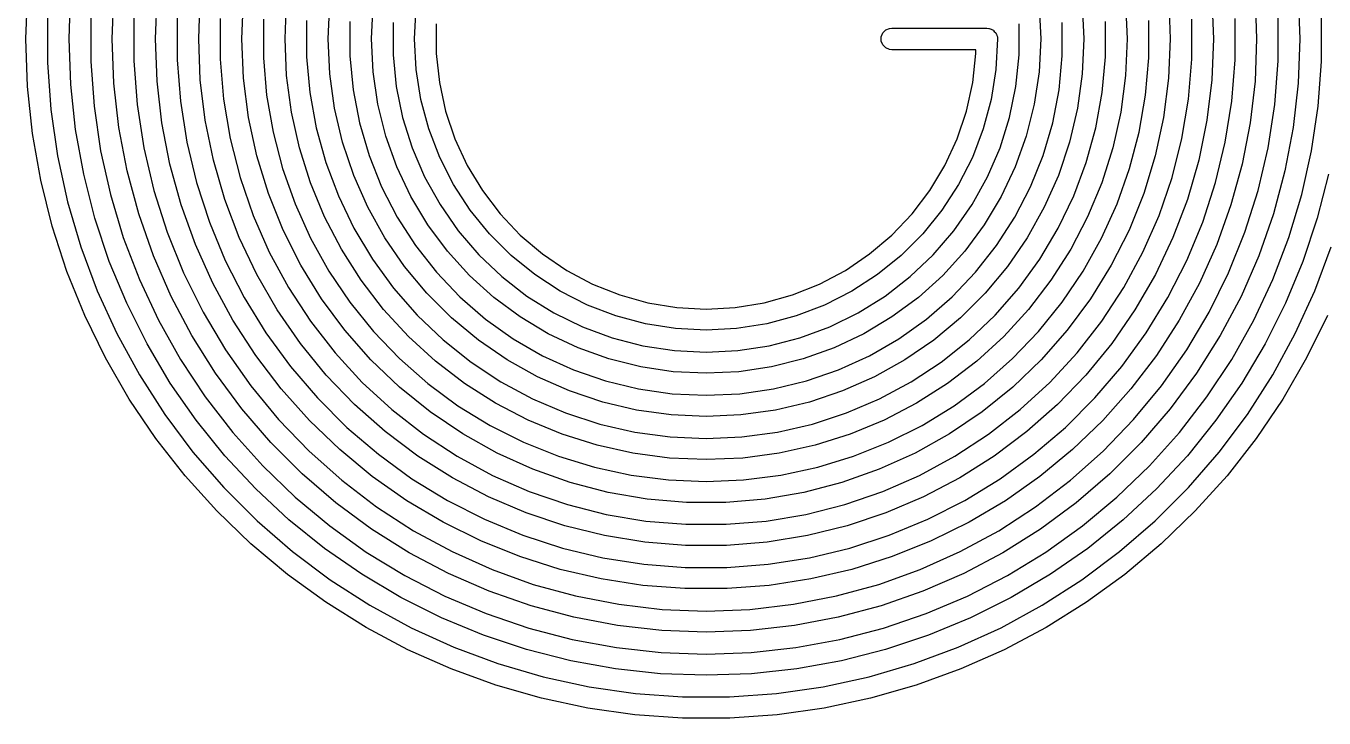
# Model space of a CAD drawing. Extents: x 25 to 275, y -107 to -24.
# Drawn here: x 147.12 to 162.16, y -42.87 to -34.85 of the extents above; entities that cross this region are included whole.
import ezdxf

# ---------------------------------------------------------------- set-up
doc = ezdxf.new("R2010")
doc.units = 0
doc.layers.add('BLACK', color=7, linetype='CONTINUOUS')

msp = doc.modelspace()

# ---------------------------------------------------------------- linework, layer by layer
at = {"layer": 'BLACK', "linetype": 'CONTINUOUS'}
for p, q in [((147.125, -35), (147.143941, -34.44553)), ((147.625, -35), (147.644428, -34.456039)), ((148.125, -35), (148.144007, -34.479908)), ((148.625, -35), (148.644439, -34.492861)), ((149.125, -35), (149.143881, -34.519438)), ((149.625, -35), (149.644212, -34.535491)), ((150.125, -35), (150.143463, -34.56537)), ((160.356537, -34.56537), (160.375, -35)), ((160.855788, -34.535491), (160.875, -35)), ((161.356119, -34.519438), (161.375, -35)), ((161.855561, -34.492861), (161.875, -35)), ((150.625, -35), (150.643619, -34.585418)), ((151.125, -35), (151.143678, -34.607894)), ((151.625, -35), (151.643599, -34.633265)), ((158.856401, -34.633265), (158.875, -35)), ((159.356322, -34.607894), (159.375, -35)), ((159.856381, -34.585418), (159.875, -35)), ((147.375, -34.724999), (147.375, -35)), ((147.875, -34.736601), (147.875, -35)), ((148.375, -34.742756), (148.375, -35)), ((148.875, -34.755641), (148.875, -35)), ((149.375, -34.763246), (149.375, -35)), ((149.875, -34.771673), (149.875, -35)), ((150.375, -34.787153), (150.375, -35)), ((150.875, -34.797732), (150.875, -35)), ((151.375, -34.809633), (151.375, -35)), ((151.875, -34.823124), (151.875, -35)), ((158.625, -35), (158.625, -34.823124)), ((159.125, -35), (159.125, -34.809633)), ((159.625, -35), (159.625, -34.797732)), ((160.125, -35), (160.125, -34.787153)), ((160.625, -35), (160.625, -34.771673)), ((161.125, -35), (161.125, -34.763246)), ((161.625, -35), (161.625, -34.755641)), ((162.125, -35), (162.125, -34.742756)), ((147.144183, -35.549332), (147.125, -35)), ((147.375, -35), (147.375, -35.272328)), ((147.643791, -35.526126), (147.625, -35)), ((147.875, -35), (147.875, -35.260393)), ((148.144224, -35.513769), (148.125, -35)), ((148.375, -35), (148.375, -35.253942)), ((148.643706, -35.488001), (148.625, -35)), ((148.875, -35), (148.875, -35.240652)), ((149.144051, -35.472741), (149.125, -35)), ((149.375, -35), (149.375, -35.232652)), ((149.644363, -35.455832), (149.625, -35)), ((149.875, -35), (149.875, -35.217707)), ((150.143551, -35.424884), (150.125, -35)), ((150.375, -35), (150.375, -35.207709)), ((150.643663, -35.403674), (150.625, -35)), ((150.875, -35), (150.875, -35.196498)), ((151.143659, -35.379816), (151.125, -35)), ((151.375, -35), (151.375, -35.183839)), ((151.643489, -35.352784), (151.625, -35)), ((151.875, -35), (151.875, -35.169433)), ((157.027402, -34.975614), (157.046066, -34.930554)), ((157.027402, -35.024386), (157.027402, -34.975614)), ((157.046066, -34.930554), (157.080554, -34.896066)), ((157.080554, -34.896066), (157.125614, -34.877402)), ((157.125614, -34.877402), (157.15, -34.875)), ((157.15, -34.875), (158.25, -34.875)), ((158.25, -34.875), (158.274386, -34.877402)), ((158.274386, -34.877402), (158.276153, -34.878134)), ((158.276153, -34.878134), (158.277815, -34.878134)), ((158.277815, -34.878134), (158.288031, -34.883054)), ((158.288031, -34.883054), (158.319446, -34.896066)), ((158.319446, -34.896066), (158.323528, -34.900148)), ((158.323528, -34.900148), (158.327936, -34.902271)), ((158.327936, -34.902271), (158.336933, -34.913553)), ((158.336933, -34.913553), (158.353934, -34.930554)), ((158.353934, -34.930554), (158.357655, -34.939538)), ((158.375, -35), (158.356511, -35.352784)), ((158.357655, -34.939538), (158.362621, -34.945765)), ((158.362621, -34.945765), (158.36555, -34.958598)), ((158.36555, -34.958598), (158.372598, -34.975614)), ((158.372598, -34.975614), (158.372598, -34.989476)), ((158.372598, -34.989476), (158.375, -35)), ((158.625, -35.183839), (158.625, -35)), ((158.875, -35), (158.856341, -35.379816)), ((159.125, -35.196498), (159.125, -35)), ((159.375, -35), (159.356337, -35.403674)), ((159.625, -35.207709), (159.625, -35)), ((159.875, -35), (159.856449, -35.424884)), ((160.125, -35.217707), (160.125, -35)), ((160.375, -35), (160.355637, -35.455832)), ((160.625, -35.232652), (160.625, -35)), ((160.875, -35), (160.855949, -35.472741)), ((161.125, -35.240652), (161.125, -35)), ((161.375, -35), (161.356294, -35.488001)), ((161.625, -35.253942), (161.625, -35)), ((161.875, -35), (161.855776, -35.513769)), ((162.125, -35.260393), (162.125, -35)), ((151.875, -35.169433), (151.911638, -35.506311)), ((157.046066, -35.069446), (157.027402, -35.024386)), ((157.080554, -35.103934), (157.046066, -35.069446)), ((157.125614, -35.122598), (157.080554, -35.103934)), ((157.15, -35.125), (157.125614, -35.122598)), ((158.125, -35.125), (157.15, -35.125)), ((158.088362, -35.506311), (158.125, -35.169433)), ((158.125, -35.169433), (158.125, -35.125)), ((147.375, -35.272328), (147.413855, -35.815595)), ((147.875, -35.260393), (147.913015, -35.77979)), ((148.375, -35.253942), (148.413878, -35.760336)), ((148.875, -35.240652), (148.912762, -35.720472)), ((149.375, -35.232652), (149.413425, -35.696366)), ((149.875, -35.217707), (149.911926, -35.651553)), ((150.375, -35.207709), (150.412238, -35.621455)), ((150.875, -35.196498), (150.912356, -35.587714)), ((151.375, -35.183839), (151.412197, -35.549631)), ((158.587803, -35.549631), (158.625, -35.183839)), ((159.087644, -35.587714), (159.125, -35.196498)), ((159.587762, -35.621455), (159.625, -35.207709)), ((160.088074, -35.651553), (160.125, -35.217707)), ((160.586575, -35.696366), (160.625, -35.232652)), ((161.087238, -35.720472), (161.125, -35.240652)), ((161.586122, -35.760336), (161.625, -35.253942)), ((162.086985, -35.77979), (162.125, -35.260393)), ((149.702314, -35.908379), (149.644363, -35.455832)), ((150.199062, -35.846535), (150.143551, -35.424884)), ((150.699493, -35.803904), (150.643663, -35.403674)), ((151.199457, -35.755975), (151.143659, -35.379816)), ((151.698752, -35.701702), (151.643489, -35.352784)), ((158.356511, -35.352784), (158.301248, -35.701702)), ((158.856341, -35.379816), (158.800543, -35.755975)), ((159.356337, -35.403674), (159.300507, -35.803904)), ((159.856449, -35.424884), (159.800938, -35.846535)), ((160.355637, -35.455832), (160.297686, -35.908379)), ((147.201639, -36.095988), (147.144183, -35.549332)), ((147.700067, -36.049572), (147.643791, -35.526126)), ((148.201788, -36.024666), (148.144224, -35.513769)), ((148.699712, -35.973139), (148.643706, -35.488001)), ((149.20108, -35.942416), (149.144051, -35.472741)), ((150.412238, -35.621455), (150.486413, -36.030197)), ((150.912356, -35.587714), (150.986731, -35.973608)), ((151.412197, -35.549631), (151.48621, -35.909783)), ((151.911638, -35.506311), (151.984484, -35.837254)), ((158.015516, -35.837254), (158.088362, -35.506311)), ((158.51379, -35.909783), (158.587803, -35.549631)), ((159.013269, -35.973608), (159.087644, -35.587714)), ((159.513587, -36.030197), (159.587762, -35.621455)), ((160.855949, -35.472741), (160.79892, -35.942416)), ((161.356294, -35.488001), (161.300288, -35.973139)), ((161.855776, -35.513769), (161.798212, -36.024666)), ((148.413878, -35.760336), (148.491406, -36.262267)), ((148.912762, -35.720472), (148.988055, -36.19585)), ((149.413425, -35.696366), (149.490011, -36.155323)), ((149.911926, -35.651553), (149.985511, -36.080705)), ((151.291856, -36.124853), (151.199457, -35.755975)), ((151.790184, -36.042932), (151.698752, -35.701702)), ((158.301248, -35.701702), (158.209816, -36.042932)), ((158.800543, -35.755975), (158.708144, -36.124853)), ((160.014489, -36.080705), (160.088074, -35.651553)), ((160.509989, -36.155323), (160.586575, -35.696366)), ((161.011945, -36.19585), (161.087238, -35.720472)), ((161.508594, -36.262267), (161.586122, -35.760336)), ((147.413855, -35.815595), (147.491367, -36.354706)), ((147.913015, -35.77979), (147.988842, -36.295027)), ((149.798435, -36.354382), (149.702314, -35.908379)), ((150.291112, -36.261743), (150.199062, -35.846535)), ((150.792013, -36.197276), (150.699493, -35.803904)), ((151.48621, -35.909783), (151.59628, -36.2606)), ((151.984484, -35.837254), (152.092684, -36.158381)), ((157.907316, -36.158381), (158.015516, -35.837254)), ((158.40372, -36.2606), (158.51379, -35.909783)), ((159.300507, -35.803904), (159.207987, -36.197276)), ((159.800938, -35.846535), (159.708888, -36.261743)), ((160.297686, -35.908379), (160.201565, -36.354382)), ((162.011158, -36.295027), (162.086985, -35.77979)), ((147.793542, -36.567669), (147.700067, -36.049572)), ((148.297371, -36.529831), (148.201788, -36.024666)), ((148.792692, -36.452566), (148.699712, -35.973139)), ((149.295717, -36.40598), (149.20108, -35.942416)), ((150.486413, -36.030197), (150.59693, -36.430644)), ((150.986731, -35.973608), (151.097451, -36.350685)), ((151.916784, -36.372736), (151.790184, -36.042932)), ((158.209816, -36.042932), (158.083216, -36.372736)), ((158.902549, -36.350685), (159.013269, -35.973608)), ((159.40307, -36.430644), (159.513587, -36.030197)), ((160.79892, -35.942416), (160.704283, -36.40598)), ((161.300288, -35.973139), (161.207308, -36.452566)), ((161.798212, -36.024666), (161.702629, -36.529831)), ((147.297088, -36.637305), (147.201639, -36.095988)), ((148.988055, -36.19585), (149.100413, -36.663856)), ((149.490011, -36.155323), (149.604236, -36.606388)), ((149.985511, -36.080705), (150.095226, -36.50207)), ((150.920434, -36.580432), (150.792013, -36.197276)), ((151.419967, -36.482898), (151.291856, -36.124853)), ((152.092684, -36.158381), (152.23497, -36.465926)), ((157.76503, -36.465926), (157.907316, -36.158381)), ((158.708144, -36.124853), (158.580033, -36.482898)), ((159.207987, -36.197276), (159.079566, -36.580432)), ((159.904774, -36.50207), (160.014489, -36.080705)), ((160.395764, -36.606388), (160.509989, -36.155323)), ((160.899587, -36.663856), (161.011945, -36.19585)), ((147.491367, -36.354706), (147.607142, -36.886914)), ((147.988842, -36.295027), (148.102076, -36.803354)), ((148.491406, -36.262267), (148.607129, -36.756792)), ((149.932034, -36.790626), (149.798435, -36.354382)), ((150.418998, -36.667348), (150.291112, -36.261743)), ((151.097451, -36.350685), (151.243513, -36.71553)), ((151.59628, -36.2606), (151.741276, -36.598481)), ((152.077164, -36.6875), (151.916784, -36.372736)), ((158.083216, -36.372736), (157.922836, -36.6875)), ((158.258724, -36.598481), (158.40372, -36.2606)), ((158.756487, -36.71553), (158.902549, -36.350685)), ((159.708888, -36.261743), (159.581002, -36.667348)), ((160.201565, -36.354382), (160.067966, -36.790626)), ((161.392871, -36.756792), (161.508594, -36.262267)), ((161.897924, -36.803354), (162.011158, -36.295027)), ((148.922098, -36.923469), (148.792692, -36.452566)), ((149.427348, -36.860424), (149.295717, -36.40598)), ((150.095226, -36.50207), (150.24028, -36.912613)), ((150.59693, -36.430644), (150.742897, -36.819573)), ((151.582555, -36.826662), (151.419967, -36.482898)), ((152.23497, -36.465926), (152.409673, -36.756285)), ((157.590327, -36.756285), (157.76503, -36.465926)), ((158.580033, -36.482898), (158.417445, -36.826662)), ((159.257103, -36.819573), (159.40307, -36.430644)), ((159.75972, -36.912613), (159.904774, -36.50207)), ((160.704283, -36.40598), (160.572652, -36.860424)), ((161.207308, -36.452566), (161.077902, -36.923469)), ((147.430064, -37.170644), (147.297088, -36.637305)), ((147.923739, -37.077778), (147.793542, -36.567669)), ((148.430437, -37.026442), (148.297371, -36.529831)), ((149.100413, -36.663856), (149.249144, -37.121603)), ((149.604236, -36.606388), (149.75532, -37.04648)), ((150.58175, -37.060264), (150.418998, -36.667348)), ((151.083661, -36.950105), (150.920434, -36.580432)), ((151.741276, -36.598481), (151.919711, -36.919959)), ((158.080289, -36.919959), (158.258724, -36.598481)), ((159.079566, -36.580432), (158.916339, -36.950105)), ((159.581002, -36.667348), (159.41825, -37.060264)), ((160.24468, -37.04648), (160.395764, -36.606388)), ((160.750856, -37.121603), (160.899587, -36.663856)), ((161.702629, -36.529831), (161.569563, -37.026442)), ((162.206458, -36.567669), (162.076261, -37.077778)), ((148.102076, -36.803354), (148.252114, -37.302059)), ((148.607129, -36.756792), (148.760369, -37.241006)), ((150.102147, -37.213969), (149.932034, -36.790626)), ((150.742897, -36.819573), (150.92314, -37.193852)), ((151.243513, -36.71553), (151.423594, -37.064839)), ((152.269568, -36.983775), (152.077164, -36.6875)), ((152.409673, -36.756285), (152.614745, -37.026054)), ((157.385255, -37.026054), (157.590327, -36.756285)), ((157.922836, -36.6875), (157.730432, -36.983775)), ((158.576406, -37.064839), (158.756487, -36.71553)), ((159.07686, -37.193852), (159.257103, -36.819573)), ((160.067966, -36.790626), (159.897853, -37.213969)), ((161.239631, -37.241006), (161.392871, -36.756792)), ((161.747886, -37.302059), (161.897924, -36.803354)), ((147.607142, -36.886914), (147.760589, -37.409507)), ((149.087172, -37.383084), (148.922098, -36.923469)), ((149.595121, -37.302804), (149.427348, -36.860424)), ((150.24028, -36.912613), (150.419628, -37.309375)), ((151.2803, -37.303141), (151.083661, -36.950105)), ((151.778055, -37.152835), (151.582555, -36.826662)), ((151.919711, -36.919959), (152.129754, -37.221736)), ((157.870246, -37.221736), (158.080289, -36.919959)), ((158.417445, -36.826662), (158.221945, -37.152835)), ((158.916339, -36.950105), (158.7197, -37.303141)), ((159.580372, -37.309375), (159.75972, -36.912613)), ((160.572652, -36.860424), (160.404879, -37.302804)), ((161.077902, -36.923469), (160.912828, -37.383084)), ((148.089996, -37.577298), (147.923739, -37.077778)), ((148.600243, -37.51172), (148.430437, -37.026442)), ((149.249144, -37.121603), (149.433331, -37.566269)), ((149.75532, -37.04648), (149.94223, -37.472593)), ((150.778126, -37.4375), (150.58175, -37.060264)), ((151.423594, -37.064839), (151.636064, -37.395448)), ((152.491886, -37.258316), (152.269568, -36.983775)), ((152.614745, -37.026054), (152.847783, -37.272068)), ((157.152217, -37.272068), (157.385255, -37.026054)), ((157.730432, -36.983775), (157.508114, -37.258316)), ((158.363936, -37.395448), (158.576406, -37.064839)), ((159.41825, -37.060264), (159.221874, -37.4375)), ((160.05777, -37.472593), (160.24468, -37.04648)), ((160.566669, -37.566269), (160.750856, -37.121603)), ((161.569563, -37.026442), (161.399757, -37.51172)), ((162.076261, -37.077778), (161.910004, -37.577298)), ((147.599921, -37.693409), (147.430064, -37.170644)), ((148.760369, -37.241006), (148.950224, -37.71207)), ((150.307549, -37.62136), (150.102147, -37.213969)), ((150.92314, -37.193852), (151.136208, -37.550467)), ((152.004584, -37.458274), (151.778055, -37.152835)), ((152.129754, -37.221736), (152.369249, -37.500715)), ((152.741684, -37.508114), (152.491886, -37.258316)), ((152.847783, -37.272068), (153.106053, -37.491445)), ((156.893947, -37.491445), (157.152217, -37.272068)), ((157.508114, -37.258316), (157.258316, -37.508114)), ((157.630751, -37.500715), (157.870246, -37.221736)), ((158.221945, -37.152835), (157.995416, -37.458274)), ((158.863792, -37.550467), (159.07686, -37.193852)), ((159.897853, -37.213969), (159.692451, -37.62136)), ((161.049776, -37.71207), (161.239631, -37.241006)), ((147.760589, -37.409507), (147.950927, -37.919822)), ((148.252114, -37.302059), (148.438155, -37.788482)), ((149.286945, -37.828714), (149.087172, -37.383084)), ((149.797946, -37.730249), (149.595121, -37.302804)), ((150.419628, -37.309375), (150.631977, -37.689498)), ((151.508675, -37.636527), (151.2803, -37.303141)), ((151.636064, -37.395448), (151.878998, -37.704364)), ((158.121002, -37.704364), (158.363936, -37.395448)), ((158.7197, -37.303141), (158.491325, -37.636527)), ((159.368023, -37.689498), (159.580372, -37.309375)), ((160.404879, -37.302804), (160.202054, -37.730249)), ((160.912828, -37.383084), (160.713055, -37.828714)), ((161.561845, -37.788482), (161.747886, -37.302059)), ((162.049073, -37.919822), (162.239411, -37.409507)), ((148.805839, -37.982951), (148.600243, -37.51172)), ((149.433331, -37.566269), (149.651839, -37.995114)), ((149.94223, -37.472593), (150.16369, -37.881815)), ((151.006634, -37.796185), (150.778126, -37.4375)), ((151.136208, -37.550467), (151.380384, -37.886547)), ((152.259961, -37.740039), (152.004584, -37.458274)), ((152.369249, -37.500715), (152.63574, -37.754033)), ((153.016225, -37.730432), (152.741684, -37.508114)), ((153.106053, -37.491445), (153.386528, -37.681612)), ((156.613472, -37.681612), (156.893947, -37.491445)), ((157.258316, -37.508114), (156.983775, -37.730432)), ((157.36426, -37.754033), (157.630751, -37.500715)), ((157.995416, -37.458274), (157.740039, -37.740039)), ((158.619616, -37.886547), (158.863792, -37.550467)), ((159.221874, -37.4375), (158.993366, -37.796185)), ((159.83631, -37.881815), (160.05777, -37.472593)), ((160.348161, -37.995114), (160.566669, -37.566269)), ((161.399757, -37.51172), (161.194161, -37.982951)), ((147.80583, -38.203051), (147.599921, -37.693409)), ((148.291464, -38.063686), (148.089996, -37.577298)), ((148.950224, -37.71207), (149.175582, -38.167218)), ((150.546761, -38.009864), (150.307549, -37.62136)), ((150.631977, -37.689498), (150.875799, -38.050243)), ((151.766836, -37.947418), (151.508675, -37.636527)), ((151.878998, -37.704364), (152.150196, -37.988789)), ((153.386528, -37.681612), (153.685919, -37.840339)), ((156.314081, -37.840339), (156.613472, -37.681612)), ((157.849804, -37.988789), (158.121002, -37.704364)), ((158.491325, -37.636527), (158.233164, -37.947418)), ((159.124201, -38.050243), (159.368023, -37.689498)), ((159.692451, -37.62136), (159.453239, -38.009864)), ((160.824418, -38.167218), (161.049776, -37.71207)), ((161.910004, -37.577298), (161.708536, -38.063686)), ((148.438155, -37.788482), (148.659207, -38.260027)), ((149.520244, -38.257744), (149.286945, -37.828714)), ((150.034508, -38.139987), (149.797946, -37.730249)), ((151.265533, -38.13359), (151.006634, -37.796185)), ((152.541726, -37.995416), (152.259961, -37.740039)), ((152.63574, -37.754033), (152.926491, -37.979091)), ((153.3125, -37.922836), (153.016225, -37.730432)), ((153.685919, -37.840339), (154.000717, -37.965766)), ((155.999283, -37.965766), (156.314081, -37.840339)), ((156.983775, -37.730432), (156.6875, -37.922836)), ((157.073509, -37.979091), (157.36426, -37.754033)), ((157.740039, -37.740039), (157.458274, -37.995416)), ((158.993366, -37.796185), (158.734467, -38.13359)), ((160.202054, -37.730249), (159.965492, -38.139987)), ((160.713055, -37.828714), (160.479756, -38.257744)), ((161.340793, -38.260027), (161.561845, -37.788482)), ((147.950927, -37.919822), (148.177185, -38.415258)), ((149.046075, -38.4375), (148.805839, -37.982951)), ((149.651839, -37.995114), (149.903319, -38.405493)), ((150.16369, -37.881815), (150.418187, -38.271351)), ((150.818058, -38.376682), (150.546761, -38.009864)), ((151.380384, -37.886547), (151.653704, -38.199386)), ((152.052582, -38.233164), (151.766836, -37.947418)), ((152.150196, -37.988789), (152.447202, -38.246146)), ((152.847165, -38.221945), (152.541726, -37.995416)), ((152.926491, -37.979091), (153.238519, -38.17358)), ((153.627264, -38.083216), (153.3125, -37.922836)), ((154.000717, -37.965766), (154.327231, -38.056422)), ((155.672769, -38.056422), (155.999283, -37.965766)), ((156.6875, -37.922836), (156.372736, -38.083216)), ((156.761481, -38.17358), (157.073509, -37.979091)), ((157.458274, -37.995416), (157.152835, -38.221945)), ((157.552798, -38.246146), (157.849804, -37.988789)), ((158.233164, -37.947418), (157.947418, -38.233164)), ((158.346296, -38.199386), (158.619616, -37.886547)), ((159.453239, -38.009864), (159.181942, -38.376682)), ((159.581813, -38.271351), (159.83631, -37.881815)), ((160.096681, -38.405493), (160.348161, -37.995114)), ((161.194161, -37.982951), (160.953925, -38.4375)), ((161.822815, -38.415258), (162.049073, -37.919822)), ((148.527117, -38.534461), (148.291464, -38.063686)), ((149.175582, -38.167218), (149.435121, -38.603779)), ((150.303274, -38.529361), (150.034508, -38.139987)), ((150.875799, -38.050243), (151.149335, -38.389012)), ((151.552854, -38.447146), (151.265533, -38.13359)), ((153.238519, -38.17358), (153.568623, -38.335503)), ((153.957068, -38.209816), (153.627264, -38.083216)), ((154.327231, -38.056422), (154.661632, -38.111244)), ((154.661632, -38.111244), (155, -38.12959)), ((155, -38.12959), (155.338368, -38.111244)), ((155.338368, -38.111244), (155.672769, -38.056422)), ((156.372736, -38.083216), (156.042932, -38.209816)), ((156.431377, -38.335503), (156.761481, -38.17358)), ((158.734467, -38.13359), (158.447146, -38.447146)), ((158.850665, -38.389012), (159.124201, -38.050243)), ((159.965492, -38.139987), (159.696726, -38.529361)), ((160.564879, -38.603779), (160.824418, -38.167218)), ((161.708536, -38.063686), (161.472883, -38.534461)), ((148.046788, -38.697089), (147.80583, -38.203051)), ((148.659207, -38.260027), (148.914089, -38.714178)), ((149.7857, -38.667656), (149.520244, -38.257744)), ((150.418187, -38.271351), (150.703982, -38.638541)), ((151.653704, -38.199386), (151.953966, -38.486466)), ((152.363473, -38.491325), (152.052582, -38.233164)), ((152.447202, -38.246146), (152.767328, -38.474106)), ((153.173338, -38.417445), (152.847165, -38.221945)), ((154.298298, -38.301248), (153.957068, -38.209816)), ((154.647216, -38.356511), (154.298298, -38.301248)), ((155.701702, -38.301248), (155.352784, -38.356511)), ((156.042932, -38.209816), (155.701702, -38.301248)), ((157.152835, -38.221945), (156.826662, -38.417445)), ((157.232672, -38.474106), (157.552798, -38.246146)), ((157.947418, -38.233164), (157.636527, -38.491325)), ((158.046034, -38.486466), (158.346296, -38.199386)), ((159.296018, -38.638541), (159.581813, -38.271351)), ((160.479756, -38.257744), (160.2143, -38.667656)), ((161.085911, -38.714178), (161.340793, -38.260027)), ((162.19417, -38.203051), (161.953212, -38.697089)), ((148.177185, -38.415258), (148.43821, -38.89329)), ((149.319608, -38.872825), (149.046075, -38.4375)), ((149.903319, -38.405493), (150.186222, -38.794876)), ((151.119486, -38.719171), (150.818058, -38.376682)), ((151.149335, -38.389012), (151.450615, -38.703362)), ((151.86641, -38.734467), (151.552854, -38.447146)), ((152.767328, -38.474106), (153.107672, -38.670604)), ((153.517102, -38.580033), (153.173338, -38.417445)), ((153.568623, -38.335503), (153.913414, -38.4632)), ((153.913414, -38.4632), (154.269355, -38.55536)), ((155, -38.375), (154.647216, -38.356511)), ((155.352784, -38.356511), (155, -38.375)), ((155.730645, -38.55536), (156.086586, -38.4632)), ((156.086586, -38.4632), (156.431377, -38.335503)), ((156.826662, -38.417445), (156.482898, -38.580033)), ((156.892328, -38.670604), (157.232672, -38.474106)), ((158.447146, -38.447146), (158.13359, -38.734467)), ((158.549385, -38.703362), (158.850665, -38.389012)), ((159.181942, -38.376682), (158.880514, -38.719171)), ((159.813778, -38.794876), (160.096681, -38.405493)), ((160.953925, -38.4375), (160.680392, -38.872825)), ((161.56179, -38.89329), (161.822815, -38.415258)), ((148.795755, -38.987226), (148.527117, -38.534461)), ((149.435121, -38.603779), (149.727316, -39.019193)), ((150.602499, -38.895846), (150.303274, -38.529361)), ((151.953966, -38.486466), (152.278753, -38.745475)), ((152.696859, -38.7197), (152.363473, -38.491325)), ((153.875147, -38.708144), (153.517102, -38.580033)), ((154.269355, -38.55536), (154.632793, -38.611036)), ((154.632793, -38.611036), (155, -38.629659)), ((155, -38.629659), (155.367207, -38.611036)), ((155.367207, -38.611036), (155.730645, -38.55536)), ((156.482898, -38.580033), (156.124853, -38.708144)), ((157.636527, -38.491325), (157.303141, -38.7197)), ((157.721247, -38.745475), (158.046034, -38.486466)), ((159.696726, -38.529361), (159.397501, -38.895846)), ((160.272684, -39.019193), (160.564879, -38.603779)), ((161.472883, -38.534461), (161.204245, -38.987226)), ((148.321621, -39.173114), (148.046788, -38.697089)), ((148.914089, -38.714178), (149.201442, -39.148513)), ((150.081756, -39.056046), (149.7857, -38.667656)), ((150.703982, -38.638541), (151.019124, -38.980876)), ((151.448873, -39.034864), (151.119486, -38.719171)), ((151.450615, -38.703362), (151.777469, -38.991029)), ((152.203815, -38.993366), (151.86641, -38.734467)), ((152.278753, -38.745475), (152.62545, -38.974328)), ((153.049895, -38.916339), (152.696859, -38.7197)), ((153.107672, -38.670604), (153.465154, -38.833861)), ((154.244025, -38.800543), (153.875147, -38.708144)), ((156.124853, -38.708144), (155.755975, -38.800543)), ((156.534846, -38.833861), (156.892328, -38.670604)), ((157.303141, -38.7197), (156.950105, -38.916339)), ((157.37455, -38.974328), (157.721247, -38.745475)), ((158.13359, -38.734467), (157.796185, -38.993366)), ((158.222531, -38.991029), (158.549385, -38.703362)), ((158.880514, -38.719171), (158.551127, -39.034864)), ((158.980876, -38.980876), (159.296018, -38.638541)), ((160.2143, -38.667656), (159.918244, -39.056046)), ((160.798558, -39.148513), (161.085911, -38.714178)), ((161.953212, -38.697089), (161.678379, -39.173114)), ((148.43821, -38.89329), (148.732673, -39.351483)), ((149.624909, -39.286492), (149.319608, -38.872825)), ((150.186222, -38.794876), (150.498804, -39.160863)), ((150.930244, -39.237064), (150.602499, -38.895846)), ((153.419568, -39.079566), (153.049895, -38.916339)), ((153.465154, -38.833861), (153.836535, -38.962397)), ((154.620184, -38.856341), (154.244025, -38.800543)), ((155, -38.875), (154.620184, -38.856341)), ((155.379816, -38.856341), (155, -38.875)), ((155.755975, -38.800543), (155.379816, -38.856341)), ((156.163465, -38.962397), (156.534846, -38.833861)), ((156.950105, -38.916339), (156.580432, -39.079566)), ((159.397501, -38.895846), (159.069756, -39.237064)), ((159.501196, -39.160863), (159.813778, -38.794876)), ((160.680392, -38.872825), (160.375091, -39.286492)), ((161.267327, -39.351483), (161.56179, -38.89329)), ((149.096008, -39.419673), (148.795755, -38.987226)), ((149.727316, -39.019193), (150.050453, -39.41102)), ((150.406675, -39.420632), (150.081756, -39.056046)), ((151.019124, -38.980876), (151.361459, -39.296018)), ((151.803847, -39.321485), (151.448873, -39.034864)), ((151.777469, -38.991029), (152.127541, -39.249941)), ((152.5625, -39.221874), (152.203815, -38.993366)), ((152.62545, -38.974328), (152.991265, -39.171181)), ((153.836535, -38.962397), (154.218453, -39.055049)), ((154.218453, -39.055049), (154.607449, -39.110978)), ((155.392551, -39.110978), (155.781547, -39.055049)), ((155.781547, -39.055049), (156.163465, -38.962397)), ((157.008735, -39.171181), (157.37455, -38.974328)), ((157.796185, -38.993366), (157.4375, -39.221874)), ((157.872459, -39.249941), (158.222531, -38.991029)), ((158.551127, -39.034864), (158.196153, -39.321485)), ((158.638541, -39.296018), (158.980876, -38.980876)), ((159.918244, -39.056046), (159.593325, -39.420632)), ((159.949547, -39.41102), (160.272684, -39.019193)), ((161.204245, -38.987226), (160.903992, -39.419673)), ((148.628991, -39.628809), (148.321621, -39.173114)), ((149.201442, -39.148513), (149.519733, -39.560713)), ((150.498804, -39.160863), (150.839137, -39.501196)), ((152.939736, -39.41825), (152.5625, -39.221874)), ((152.991265, -39.171181), (153.373253, -39.334451)), ((153.802724, -39.207987), (153.419568, -39.079566)), ((154.196096, -39.300507), (153.802724, -39.207987)), ((154.607449, -39.110978), (155, -39.129678)), ((155, -39.129678), (155.392551, -39.110978)), ((156.197276, -39.207987), (155.803904, -39.300507)), ((156.580432, -39.079566), (156.197276, -39.207987)), ((156.626747, -39.334451), (157.008735, -39.171181)), ((157.4375, -39.221874), (157.060264, -39.41825)), ((159.160863, -39.501196), (159.501196, -39.160863)), ((160.480267, -39.560713), (160.798558, -39.148513)), ((161.678379, -39.173114), (161.371009, -39.628809)), ((148.732673, -39.351483), (149.059073, -39.787502)), ((149.960268, -39.676188), (149.624909, -39.286492)), ((151.284383, -39.550804), (150.930244, -39.237064)), ((151.361459, -39.296018), (151.728649, -39.581813)), ((152.181848, -39.576969), (151.803847, -39.321485)), ((152.127541, -39.249941), (152.498309, -39.478232)), ((153.373253, -39.334451), (153.768339, -39.462822)), ((154.596326, -39.356337), (154.196096, -39.300507)), ((155, -39.375), (154.596326, -39.356337)), ((155.403674, -39.356337), (155, -39.375)), ((155.803904, -39.300507), (155.403674, -39.356337)), ((156.231661, -39.462822), (156.626747, -39.334451)), ((157.501691, -39.478232), (157.872459, -39.249941)), ((158.196153, -39.321485), (157.818152, -39.576969)), ((158.271351, -39.581813), (158.638541, -39.296018)), ((159.069756, -39.237064), (158.715617, -39.550804)), ((160.375091, -39.286492), (160.039732, -39.676188)), ((160.940927, -39.787502), (161.267327, -39.351483)), ((149.426347, -39.829598), (149.096008, -39.419673)), ((150.050453, -39.41102), (150.402636, -39.776961)), ((150.758549, -39.759277), (150.406675, -39.420632)), ((150.839137, -39.501196), (151.205124, -39.813778)), ((152.498309, -39.478232), (152.887102, -39.674258)), ((153.332652, -39.581002), (152.939736, -39.41825)), ((153.768339, -39.462822), (154.173342, -39.555261)), ((155.826658, -39.555261), (156.231661, -39.462822)), ((157.060264, -39.41825), (156.667348, -39.581002)), ((157.112898, -39.674258), (157.501691, -39.478232)), ((158.794876, -39.813778), (159.160863, -39.501196)), ((159.593325, -39.420632), (159.241451, -39.759277)), ((159.597364, -39.776961), (159.949547, -39.41102)), ((160.903992, -39.419673), (160.573653, -39.829598)), ((148.9674, -40.061952), (148.628991, -39.628809)), ((149.519733, -39.560713), (149.867263, -39.94858)), ((150.323812, -40.039732), (149.960268, -39.676188)), ((151.66262, -39.83503), (151.284383, -39.550804)), ((151.728649, -39.581813), (152.118185, -39.83631)), ((152.580155, -39.799476), (152.181848, -39.576969)), ((152.887102, -39.674258), (153.291119, -39.836605)), ((153.738257, -39.708888), (153.332652, -39.581002)), ((154.173342, -39.555261), (154.585, -39.611024)), ((154.585, -39.611024), (155, -39.629662)), ((155, -39.629662), (155.415, -39.611024)), ((155.415, -39.611024), (155.826658, -39.555261)), ((156.667348, -39.581002), (156.261743, -39.708888)), ((156.708881, -39.836605), (157.112898, -39.674258)), ((157.818152, -39.576969), (157.419845, -39.799476)), ((157.881815, -39.83631), (158.271351, -39.581813)), ((158.715617, -39.550804), (158.33738, -39.83503)), ((160.039732, -39.676188), (159.676188, -40.039732)), ((160.132737, -39.94858), (160.480267, -39.560713)), ((161.371009, -39.628809), (161.0326, -40.061952)), ((149.059073, -39.787502), (149.415746, -40.199125)), ((149.785087, -40.214913), (149.426347, -39.829598)), ((150.402636, -39.776961), (150.781799, -40.114869)), ((151.135313, -40.069992), (150.758549, -39.759277)), ((151.205124, -39.813778), (151.594507, -40.096681)), ((152.995896, -39.987404), (152.580155, -39.799476)), ((154.153465, -39.800938), (153.738257, -39.708888)), ((154.575116, -39.856449), (154.153465, -39.800938)), ((155.846535, -39.800938), (155.424884, -39.856449)), ((156.261743, -39.708888), (155.846535, -39.800938)), ((157.419845, -39.799476), (157.004104, -39.987404)), ((158.405493, -40.096681), (158.794876, -39.813778)), ((159.241451, -39.759277), (158.864687, -40.069992)), ((159.218201, -40.114869), (159.597364, -39.776961)), ((160.573653, -39.829598), (160.214913, -40.214913)), ((160.584254, -40.199125), (160.940927, -39.787502)), ((149.867263, -39.94858), (150.242179, -40.310045)), ((152.0625, -40.087899), (151.66262, -39.83503)), ((152.118185, -39.83631), (152.527407, -40.05777)), ((153.291119, -39.836605), (153.707448, -39.964104)), ((153.707448, -39.964104), (154.13309, -40.055837)), ((155, -39.875), (154.575116, -39.856449)), ((155.424884, -39.856449), (155, -39.875)), ((155.86691, -40.055837), (156.292552, -39.964104)), ((156.292552, -39.964104), (156.708881, -39.836605)), ((157.472593, -40.05777), (157.881815, -39.83631)), ((158.33738, -39.83503), (157.9375, -40.087899)), ((159.757821, -40.310045), (160.132737, -39.94858)), ((149.335199, -40.470435), (148.9674, -40.061952)), ((150.713508, -40.375091), (150.323812, -40.039732)), ((150.781799, -40.114869), (151.185715, -40.422761)), ((151.534757, -40.350955), (151.135313, -40.069992)), ((151.594507, -40.096681), (152.004886, -40.348161)), ((152.481431, -40.307771), (152.0625, -40.087899)), ((152.527407, -40.05777), (152.95352, -40.24468)), ((153.426078, -40.139396), (152.995896, -39.987404)), ((154.13309, -40.055837), (154.564978, -40.111142)), ((154.564978, -40.111142), (155, -40.129622)), ((155, -40.129622), (155.435022, -40.111142)), ((155.435022, -40.111142), (155.86691, -40.055837)), ((157.004104, -39.987404), (156.573922, -40.139396)), ((157.04648, -40.24468), (157.472593, -40.05777)), ((157.9375, -40.087899), (157.518569, -40.307771)), ((157.995114, -40.348161), (158.405493, -40.096681)), ((158.864687, -40.069992), (158.465243, -40.350955)), ((158.814285, -40.422761), (159.218201, -40.114869)), ((159.676188, -40.039732), (159.286492, -40.375091)), ((161.0326, -40.061952), (160.664801, -40.470435)), ((149.415746, -40.199125), (149.800875, -40.584254)), ((150.170402, -40.573653), (149.785087, -40.214913)), ((152.95352, -40.24468), (153.393612, -40.395764)), ((153.867599, -40.254359), (153.426078, -40.139396)), ((154.317279, -40.331465), (153.867599, -40.254359)), ((156.132401, -40.254359), (155.682721, -40.331465)), ((156.573922, -40.139396), (156.132401, -40.254359)), ((156.606388, -40.395764), (157.04648, -40.24468)), ((160.214913, -40.214913), (159.829598, -40.573653)), ((160.199125, -40.584254), (160.584254, -40.199125)), ((150.242179, -40.310045), (150.64248, -40.643178)), ((151.127175, -40.680392), (150.713508, -40.375091)), ((151.185715, -40.422761), (151.612015, -40.69883)), ((151.954536, -40.600516), (151.534757, -40.350955)), ((152.004886, -40.348161), (152.433731, -40.566669)), ((152.916696, -40.49322), (152.481431, -40.307771)), ((153.393612, -40.395764), (153.844677, -40.509989)), ((154.771879, -40.370157), (154.317279, -40.331465)), ((155.228121, -40.370157), (154.771879, -40.370157)), ((155.682721, -40.331465), (155.228121, -40.370157)), ((156.155323, -40.509989), (156.606388, -40.395764)), ((157.518569, -40.307771), (157.083304, -40.49322)), ((157.566269, -40.566669), (157.995114, -40.348161)), ((158.465243, -40.350955), (158.045464, -40.600516)), ((158.387985, -40.69883), (158.814285, -40.422761)), ((159.286492, -40.375091), (158.872825, -40.680392)), ((159.35752, -40.643178), (159.757821, -40.310045)), ((149.730596, -40.852266), (149.335199, -40.470435)), ((150.580327, -40.903992), (150.170402, -40.573653)), ((152.433731, -40.566669), (152.878397, -40.750856)), ((153.365472, -40.643044), (152.916696, -40.49322)), ((153.844677, -40.509989), (154.303634, -40.586575)), ((155.696366, -40.586575), (156.155323, -40.509989)), ((157.083304, -40.49322), (156.634528, -40.643044)), ((157.121603, -40.750856), (157.566269, -40.566669)), ((159.829598, -40.573653), (159.419673, -40.903992)), ((160.664801, -40.470435), (160.269404, -40.852266)), ((149.800875, -40.584254), (150.212498, -40.940927)), ((150.64248, -40.643178), (151.06603, -40.946202)), ((151.5625, -40.953925), (151.127175, -40.680392)), ((151.612015, -40.69883), (152.058197, -40.941457)), ((152.392187, -40.817211), (151.954536, -40.600516)), ((153.824849, -40.75627), (153.365472, -40.643044)), ((154.303634, -40.586575), (154.767348, -40.625)), ((154.767348, -40.625), (155.232652, -40.625)), ((155.232652, -40.625), (155.696366, -40.586575)), ((156.634528, -40.643044), (156.175151, -40.75627)), ((158.045464, -40.600516), (157.607813, -40.817211)), ((157.941803, -40.941457), (158.387985, -40.69883)), ((158.872825, -40.680392), (158.4375, -40.953925)), ((158.93397, -40.946202), (159.35752, -40.643178)), ((159.787502, -40.940927), (160.199125, -40.584254)), ((150.151666, -41.205585), (149.730596, -40.852266)), ((152.845142, -40.999768), (152.392187, -40.817211)), ((152.878397, -40.750856), (153.336144, -40.899587)), ((154.291847, -40.832165), (153.824849, -40.75627)), ((154.763438, -40.870235), (154.291847, -40.832165)), ((155.236562, -40.870235), (154.763438, -40.870235)), ((155.708153, -40.832165), (155.236562, -40.870235)), ((156.175151, -40.75627), (155.708153, -40.832165)), ((156.663856, -40.899587), (157.121603, -40.750856)), ((157.607813, -40.817211), (157.154858, -40.999768)), ((160.269404, -40.852266), (159.848334, -41.205585)), ((150.212498, -40.940927), (150.648517, -41.267327)), ((151.012774, -41.204245), (150.580327, -40.903992)), ((151.06603, -40.946202), (151.51057, -41.2175)), ((152.017049, -41.194161), (151.5625, -40.953925)), ((152.058197, -40.941457), (152.521643, -41.149216)), ((153.310743, -41.147116), (152.845142, -40.999768)), ((153.336144, -40.899587), (153.80415, -41.011945)), ((153.80415, -41.011945), (154.279528, -41.087238)), ((155.720472, -41.087238), (156.19585, -41.011945)), ((156.19585, -41.011945), (156.663856, -40.899587)), ((157.154858, -40.999768), (156.689257, -41.147116)), ((157.478357, -41.149216), (157.941803, -40.941457)), ((158.4375, -40.953925), (157.982951, -41.194161)), ((158.48943, -41.2175), (158.93397, -40.946202)), ((159.419673, -40.903992), (158.987226, -41.204245)), ((159.351483, -41.267327), (159.787502, -40.940927)), ((152.521643, -41.149216), (152.999633, -41.320889)), ((153.786257, -41.258391), (153.310743, -41.147116)), ((154.279528, -41.087238), (154.759348, -41.125)), ((154.759348, -41.125), (155.240652, -41.125)), ((155.240652, -41.125), (155.720472, -41.087238)), ((156.689257, -41.147116), (156.213743, -41.258391)), ((157.000367, -41.320889), (157.478357, -41.149216)), ((150.596356, -41.528671), (150.151666, -41.205585)), ((150.648517, -41.267327), (151.10671, -41.56179)), ((151.465539, -41.472883), (151.012774, -41.204245)), ((151.51057, -41.2175), (151.973727, -41.455626)), ((152.48828, -41.399757), (152.017049, -41.194161)), ((152.999633, -41.320889), (153.489362, -41.455469)), ((154.268893, -41.332938), (153.786257, -41.258391)), ((154.75582, -41.370322), (154.268893, -41.332938)), ((155.731107, -41.332938), (155.24418, -41.370322)), ((156.213743, -41.258391), (155.731107, -41.332938)), ((156.510638, -41.455469), (157.000367, -41.320889)), ((157.982951, -41.194161), (157.51172, -41.399757)), ((158.026273, -41.455626), (158.48943, -41.2175)), ((158.987226, -41.204245), (158.534461, -41.472883)), ((158.89329, -41.56179), (159.351483, -41.267327)), ((159.848334, -41.205585), (159.403644, -41.528671)), ((151.936314, -41.708536), (151.465539, -41.472883)), ((151.973727, -41.455626), (152.453031, -41.659308)), ((152.973558, -41.569563), (152.48828, -41.399757)), ((153.489362, -41.455469), (153.987956, -41.552166)), ((155.24418, -41.370322), (154.75582, -41.370322)), ((156.012044, -41.552166), (156.510638, -41.455469)), ((157.51172, -41.399757), (157.026442, -41.569563)), ((157.546969, -41.659308), (158.026273, -41.455626)), ((158.534461, -41.472883), (158.063686, -41.708536)), ((151.0625, -41.81995), (150.596356, -41.528671)), ((151.10671, -41.56179), (151.584742, -41.822815)), ((153.470169, -41.702629), (152.973558, -41.569563)), ((153.987956, -41.552166), (154.492489, -41.610412)), ((154.492489, -41.610412), (155, -41.629865)), ((155, -41.629865), (155.507511, -41.610412)), ((155.507511, -41.610412), (156.012044, -41.552166)), ((157.026442, -41.569563), (156.529831, -41.702629)), ((158.415258, -41.822815), (158.89329, -41.56179)), ((159.403644, -41.528671), (158.9375, -41.81995)), ((152.422702, -41.910004), (151.936314, -41.708536)), ((152.453031, -41.659308), (152.945923, -41.82746)), ((153.975334, -41.798212), (153.470169, -41.702629)), ((156.529831, -41.702629), (156.024666, -41.798212)), ((157.054077, -41.82746), (157.546969, -41.659308)), ((158.063686, -41.708536), (157.577298, -41.910004)), ((151.547827, -42.078003), (151.0625, -41.81995)), ((151.584742, -41.822815), (152.080178, -42.049073)), ((152.922222, -42.076261), (152.422702, -41.910004)), ((152.945923, -41.82746), (153.449776, -41.959184)), ((154.486231, -41.855776), (153.975334, -41.798212)), ((155, -41.875), (154.486231, -41.855776)), ((155.513769, -41.855776), (155, -41.875)), ((156.024666, -41.798212), (155.513769, -41.855776)), ((156.550224, -41.959184), (157.054077, -41.82746)), ((157.577298, -41.910004), (157.077778, -42.076261)), ((157.919822, -42.049073), (158.415258, -41.822815)), ((158.9375, -41.81995), (158.452173, -42.078003)), ((152.049973, -42.301573), (151.547827, -42.078003)), ((152.080178, -42.049073), (152.590493, -42.239411)), ((153.432331, -42.206458), (152.922222, -42.076261)), ((153.449776, -41.959184), (153.961899, -42.053778)), ((153.961899, -42.053778), (154.479561, -42.110737)), ((155.520439, -42.110737), (156.038101, -42.053778)), ((156.038101, -42.053778), (156.550224, -41.959184)), ((157.077778, -42.076261), (156.567669, -42.206458)), ((157.409507, -42.239411), (157.919822, -42.049073)), ((158.452173, -42.078003), (157.950027, -42.301573)), ((153.950428, -42.299933), (153.432331, -42.206458)), ((154.479561, -42.110737), (155, -42.129757)), ((155, -42.129757), (155.520439, -42.110737)), ((156.567669, -42.206458), (156.049572, -42.299933)), ((152.566491, -42.48957), (152.049973, -42.301573)), ((152.590493, -42.239411), (153.113086, -42.392858)), ((154.473874, -42.356209), (153.950428, -42.299933)), ((155, -42.375), (154.473874, -42.356209)), ((155.526126, -42.356209), (155, -42.375)), ((156.049572, -42.299933), (155.526126, -42.356209)), ((156.886914, -42.392858), (157.409507, -42.239411)), ((157.950027, -42.301573), (157.433509, -42.48957)), ((153.094865, -42.641079), (152.566491, -42.48957)), ((153.113086, -42.392858), (153.645294, -42.508633)), ((153.645294, -42.508633), (154.184405, -42.586145)), ((155.815595, -42.586145), (156.354706, -42.508633)), ((156.354706, -42.508633), (156.886914, -42.392858)), ((157.433509, -42.48957), (156.905135, -42.641079)), ((153.632521, -42.755361), (153.094865, -42.641079)), ((154.184405, -42.586145), (154.727672, -42.625)), ((154.727672, -42.625), (155.272328, -42.625)), ((155.272328, -42.625), (155.815595, -42.586145)), ((156.905135, -42.641079), (156.367479, -42.755361)), ((154.176838, -42.83186), (153.632521, -42.755361)), ((154.725166, -42.870203), (154.176838, -42.83186)), ((155.823162, -42.83186), (155.274834, -42.870203)), ((156.367479, -42.755361), (155.823162, -42.83186)), ((155.274834, -42.870203), (154.725166, -42.870203))]:
    msp.add_line(p, q, dxfattribs=at)

doc.saveas('drawing.dxf')
